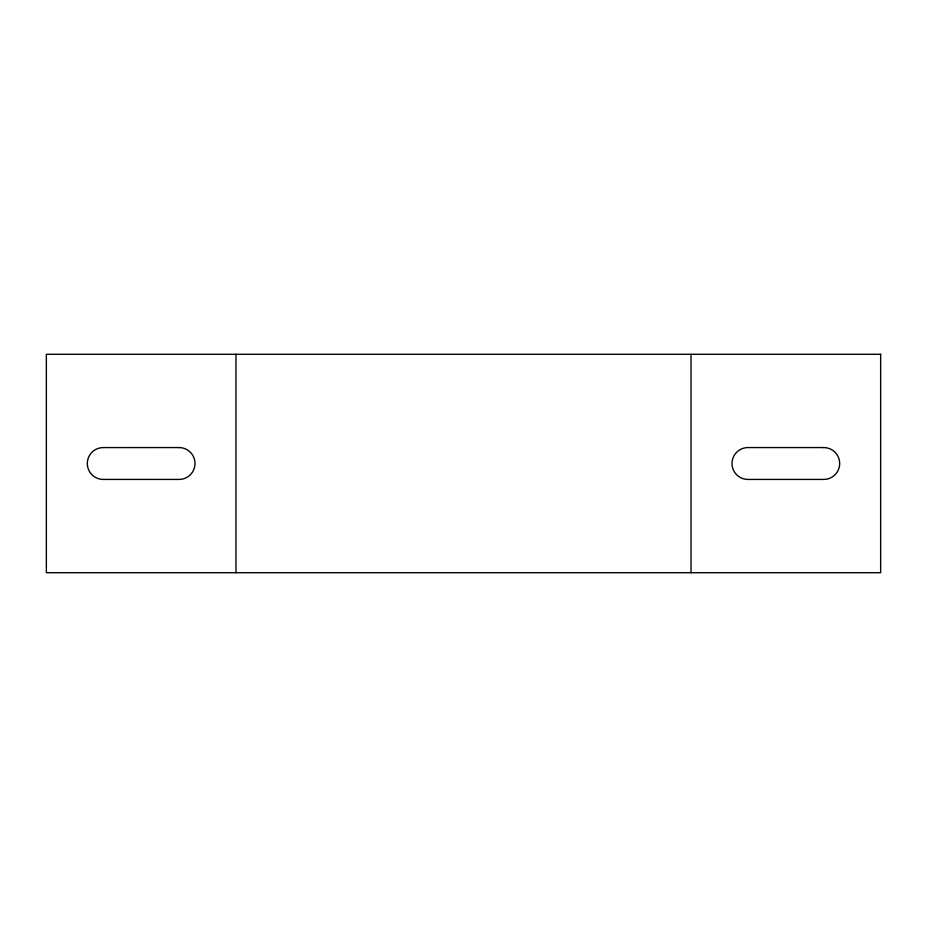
<?xml version="1.0" encoding="UTF-8"?>
<svg xmlns="http://www.w3.org/2000/svg" width="927" height="927" viewBox="0 0 927 927"><rect width="100%" height="100%" fill="white"/><g stroke="black" fill="none" stroke-linecap="round" stroke-linejoin="round"><path stroke-width="1.39" d="M691.032 354.288L691.032 572.712M235.968 354.288L235.968 572.712M880.65 354.288L46.35 354.288L46.35 572.712L880.65 572.712L880.65 354.288M179.085 447.567L103.778 447.579A15.933 15.933 0 0 0 87.312 462.967A15.933 15.933 0 0 0 102.7 479.421L179.085 479.433A15.933 15.933 0 0 0 195.006 463.5A15.933 15.933 0 0 0 179.085 447.567M823.767 447.567L747.915 447.567A15.933 15.933 0 0 0 731.994 463.5A15.933 15.933 0 0 0 747.915 479.433L823.767 479.433A15.933 15.933 0 0 0 839.688 463.5A15.933 15.933 0 0 0 823.767 447.567"/></g></svg>
